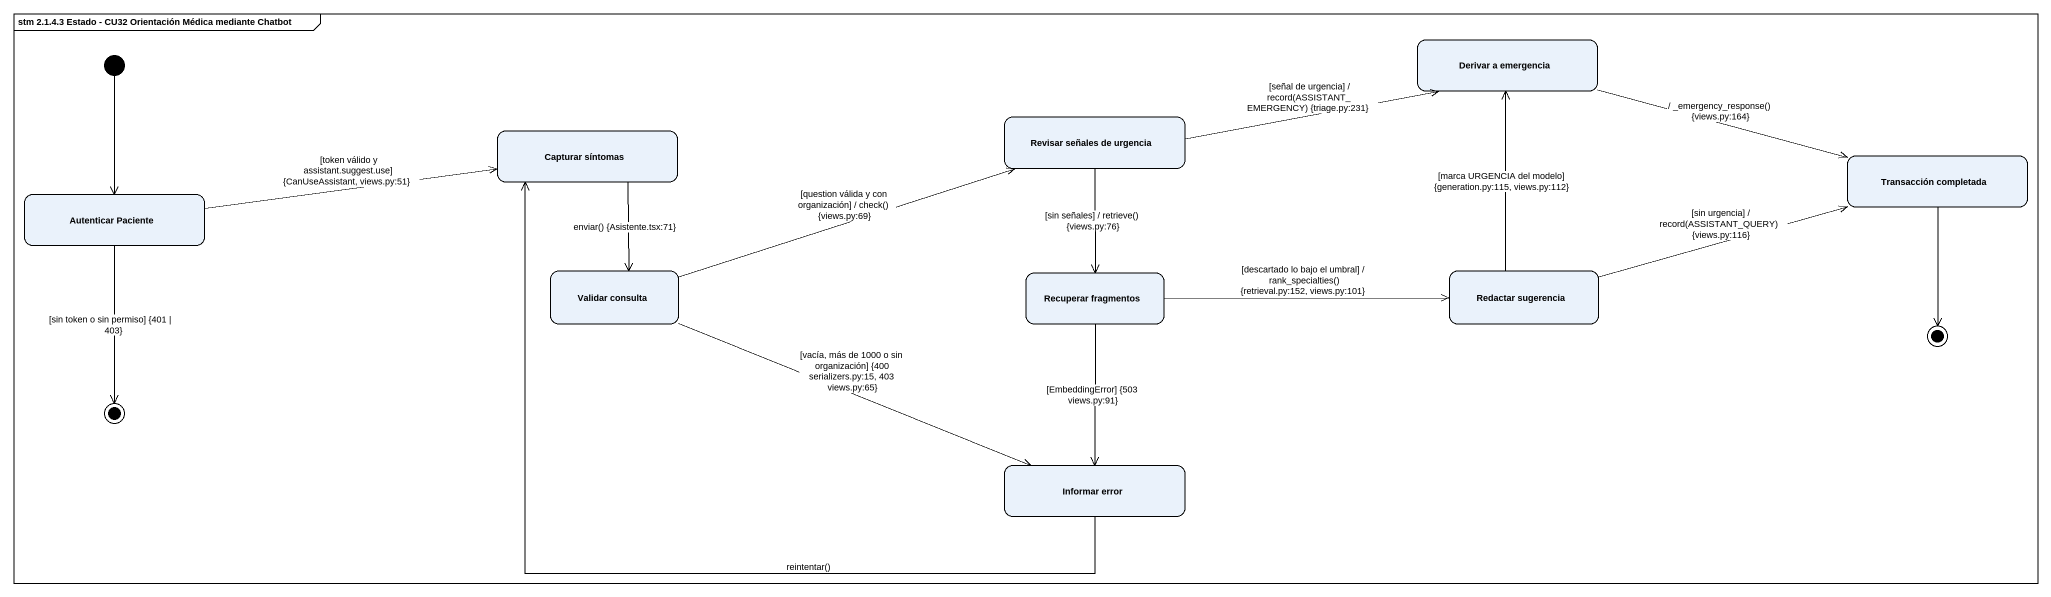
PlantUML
@startuml
mainframe stm 2.1.4.3 Estado - CU32 Orientación Médica mediante Chatbot
hide empty description
state "Derivar a emergencia" as Derivar_a_emergencia
state "Capturar síntomas" as Capturar_síntomas
state "Revisar señales de urgencia" as Revisar_señales_de_urgencia
state "Transacción completada" as Transacción_completada
state "Autenticar Paciente" as Autenticar_Paciente
state "Validar consulta" as Validar_consulta
state "Recuperar fragmentos" as Recuperar_fragmentos
state "Redactar sugerencia" as Redactar_sugerencia
state final1 <<end>>
state final2 <<end>>
state "Informar error" as Informar_error
[*] --> Autenticar_Paciente
Derivar_a_emergencia -right-> Transacción_completada : / _emergency_response() {views.py:164}
Capturar_síntomas --> Validar_consulta : enviar() {Asistente.tsx:71}
Revisar_señales_de_urgencia -right-> Derivar_a_emergencia : [señal de urgencia] / record(ASSISTANT_EMERGENCY) {triage.py:231}
Revisar_señales_de_urgencia --> Recuperar_fragmentos : [sin señales] / retrieve() {views.py:76}
Transacción_completada --> final1
Autenticar_Paciente -right-> Capturar_síntomas : [token válido y assistant.suggest.use] {CanUseAssistant, views.py:51}
Autenticar_Paciente --> final2 : [sin token o sin permiso] {401 | 403}
Validar_consulta -right-> Revisar_señales_de_urgencia : [question válida y con organización] / check() {views.py:69}
Validar_consulta -right-> Informar_error : [vacía, más de 1000 o sin organización] {400 serializers.py:15, 403 views.py:65}
Recuperar_fragmentos -right-> Redactar_sugerencia : [descartado lo bajo el umbral] / rank_specialties() {retrieval.py:152, views.py:101}
Recuperar_fragmentos --> Informar_error : [EmbeddingError] {503 views.py:91}
Redactar_sugerencia -up-> Derivar_a_emergencia : [marca URGENCIA del modelo] {generation.py:115, views.py:112}
Redactar_sugerencia -right-> Transacción_completada : [sin urgencia] / record(ASSISTANT_QUERY) {views.py:116}
Informar_error -up-> Capturar_síntomas : reintentar()
@enduml
